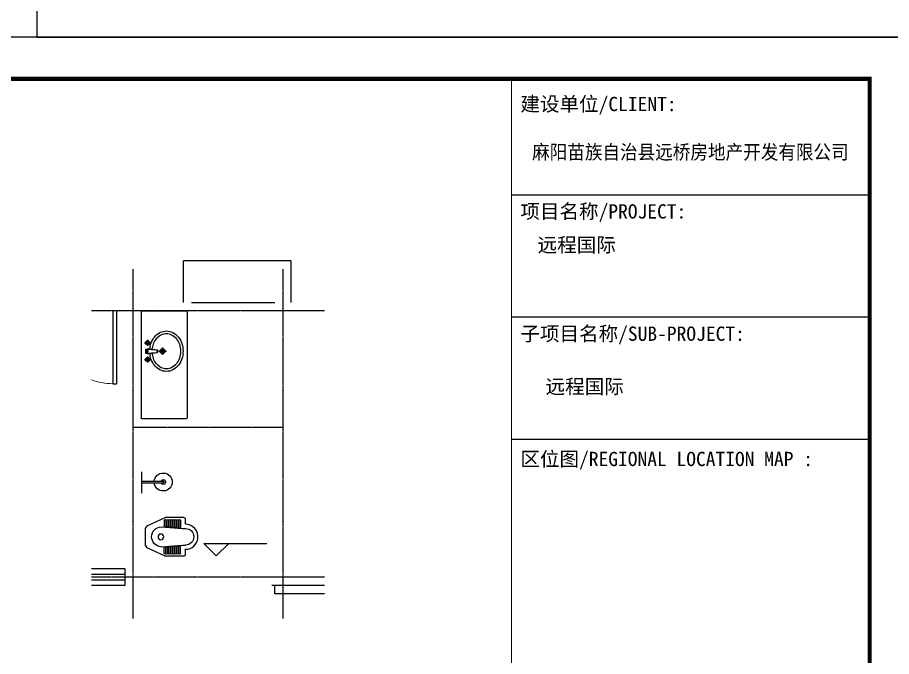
# Model space of a CAD drawing. Extents: x -737978 to 768813, y -372247 to 1140308.
# Drawn here: x 189893 to 200387, y -246350 to -238672 of the extents above; entities that cross this region are included whole.
import ezdxf

# ---------------------------------------------------------------- set-up
doc = ezdxf.new("R2010")
doc.units = 0
doc.header["$LTSCALE"] = 10
doc.header["$MEASUREMENT"] = 0
doc.linetypes.add('DASH', pattern=[0.35, 0.25, -0.1])
doc.linetypes.add('DOTE', pattern=[2.42, 2, -0.2, 0.02, -0.2])
doc.layers.get('0').update_dxf_attribs({"linetype": 'CONTINUOUS'})
for name, color, linetype in [('A-FLOR-OTHER1-ON', 253, 'CONTINUOUS'), ('A-FLOR-SPCL', 223, 'CONTINUOUS'), ('DIM_ELEV', 3, 'CONTINUOUS'), ('DOTE', 1, 'DOTE'), ('J-FURN-厨卫', 253, 'CONTINUOUS'), ('PUB_TITLE', 4, 'CONTINUOUS'), ('WINDOW', 4, 'CONTINUOUS')]:
    doc.layers.add(name, color=color, linetype=linetype)
doc.styles.add('-宋体', font='', dxfattribs={"width": 0.8})
doc.styles.get('-宋体').set_extended_font_data('SimSun')

# ---------------------------------------------------------------- blocks, each defined once
blk = doc.blocks.new('TQ1')
at = {"layer": 'PUB_TITLE'}
for p, q in [((-49855, -380355), (-43855, -380355)), ((-49855, -382405), (-43855, -382405))]:
    blk.add_line(p, q, dxfattribs=at)
at = {"layer": 'PUB_TITLE', "const_width": 20}
for points in [[(-49855, -378414), (-49855, -418455)], [(-49855, -384455), (-43855, -384455)]]:
    blk.add_lwpolyline(points, dxfattribs=at)
at = {"layer": 'PUB_TITLE', "style": '-宋体'}
for s, p in [('建设单位/CLIENT:', (-49705, -378955)), ('项目名称/PROJECT:', (-49705, -380755)), ('远程国际', (-49417, -381317)), ('子项目名称/SUB-PROJECT:', (-49705, -382805)), ('远程国际', (-49283, -383691)), ('区位图/REGIONAL LOCATION MAP :', (-49705, -384905))]:
    blk.add_text(s, height=240, dxfattribs=at).set_placement(p)
at = {"layer": 'PUB_TITLE', "style": '-宋体', "width": 0.9}
blk.add_text('麻阳苗族自治县远桥房地产开发有限公司', height=240, dxfattribs=at).set_placement((-49509, -379761))
blk = doc.blocks.new('$plan$00002939')
at = {"layer": 'J-FURN-厨卫'}
blk.add_line((-10, 0), (10, 0), dxfattribs=at)
for points in [[(-124, 0), (133, 0)], [(-10, 0), (-10, -263)], [(10, 0), (10, -263)]]:
    blk.add_lwpolyline(points, dxfattribs=at)
for centre, radius, start, end in [((0, -262), 108, 95.306, 84.694), ((0, -262), 28.3, 110.6725, 69.3275), ((0, -260), 10.5, 197.2381, 342.7619)]:
    blk.add_arc(centre, radius, start, end, dxfattribs=at)
blk = doc.blocks.new('A$C4EF24E33')
at = {"layer": 'J-FURN-厨卫'}
for p, q in [((209, 428), (209, 343)), ((229, 428), (229, 343)), ((234, 428), (234, 345)), ((254, 428), (254, 345)), ((259, 428), (259, 347)), ((279, 428), (279, 347)), ((284, 428), (284, 349)), ((304, 428), (304, 349)), ((309, 428), (309, 351)), ((329, 428), (329, 351)), ((334, 428), (334, 353)), ((354, 428), (354, 353)), ((359, 428), (359, 355)), ((379, 428), (379, 355)), ((384, 428), (384, 357)), ((404, 428), (404, 357)), ((184, 330), (147, 330)), ((441, 350), (184, 330)), ((184, 130), (147, 130)), ((441, 110), (184, 130)), ((209, 32), (209, 117)), ((229, 32), (229, 117)), ((234, 32), (234, 115)), ((254, 32), (254, 115)), ((259, 32), (259, 113)), ((279, 32), (279, 113)), ((284, 32), (284, 111)), ((304, 32), (304, 111)), ((309, 32), (309, 109)), ((329, 32), (329, 109)), ((334, 32), (334, 107)), ((354, 32), (354, 107)), ((359, 32), (359, 105)), ((379, 32), (379, 105)), ((384, 32), (384, 103)), ((404, 32), (404, 103))]:
    blk.add_line(p, q, dxfattribs=at)
blk.add_lwpolyline([(147, 380), (147, 440, -0.414214), (167, 460), (387, 460, -0.108031), (395, 458), (605, 362, -0.293069), (634, 317), (634, 143, -0.293069), (605, 98), (395, 2, -0.108031), (387, 0), (167, 0, -0.414214), (147, 20), (147, 80, -0.370477), (0, 212, -0.440428)], format="xyb", close=True, dxfattribs=at)
blk.add_circle((444, 229), 33.9, dxfattribs=at)
for centre, radius, start, end in [((219, 428), 10, 360, 180), ((244, 428), 10, 360, 180), ((269, 428), 10, 360, 180), ((294, 428), 10, 360, 180), ((319, 428), 10, 360, 180), ((344, 428), 10, 360, 180), ((369, 428), 10, 360, 180), ((394, 428), 10, 360, 180), ((149, 230), 100, 90.7749, 269.225), ((219, 343), 10, 180, 360), ((244, 345), 10, 180, 360), ((269, 347), 10, 180, 360), ((294, 349), 10, 180, 360), ((319, 351), 10, 180, 360), ((344, 353), 10, 180, 360), ((369, 355), 10, 180, 360), ((394, 357), 10, 180, 360), ((435, 231), 120, 359.7121, 87.2241), ((435, 229), 120, 272.7759, 0.2878), ((219, 117), 10, 360, 180), ((244, 115), 10, 360, 180), ((269, 113), 10, 360, 180), ((294, 111), 10, 360, 180), ((319, 109), 10, 360, 180), ((344, 107), 10, 360, 180), ((369, 105), 10, 360, 180), ((394, 103), 10, 360, 180), ((219, 32), 10, 180, 360), ((244, 32), 10, 180, 360), ((269, 32), 10, 180, 360), ((294, 32), 10, 180, 360), ((319, 32), 10, 180, 360), ((344, 32), 10, 180, 360), ((369, 32), 10, 180, 360), ((394, 32), 10, 180, 360)]:
    blk.add_arc(centre, radius, start, end, dxfattribs=at)
blk = doc.blocks.new('HX')
at = {"layer": 'J-FURN-厨卫'}
for p, q in [((-99418, 134482), (-99345, 134482)), ((-99382, 134518), (-99382, 134445)), ((-99408, 134407), (-99369, 134413)), ((-99408, 134407), (-99408, 134357)), ((-99408, 134407), (-99262, 134398)), ((-99408, 134357), (-99262, 134365)), ((-99408, 134357), (-99369, 134350)), ((-99389, 134406), (-99389, 134358)), ((-99369, 134413), (-99262, 134398)), ((-99369, 134350), (-99262, 134365)), ((-99272, 134399), (-99272, 134365)), ((-99262, 134398), (-99262, 134365)), ((-99246, 134382), (-99156, 134382)), ((-99201, 134427), (-99201, 134337)), ((-99418, 134282), (-99345, 134282)), ((-99382, 134318), (-99382, 134245))]:
    blk.add_line(p, q, dxfattribs=at)
for points in [[(-99354, 134411, -0.055034), (-99341, 134475, -0.088849), (-99300, 134551, -0.104988), (-99233, 134606, -0.12017), (-99156, 134625, -0.12017), (-99079, 134606, -0.104988), (-99012, 134551, -0.088849), (-98971, 134475, -0.080052), (-98956, 134382, -0.080052)], [(-99325, 134407, -0.056066), (-99312, 134465, -0.088849), (-99276, 134532, -0.104988), (-99219, 134579, -0.12017), (-99156, 134595, -0.12017), (-99093, 134579, -0.104988), (-99036, 134532, -0.088849), (-98999, 134465, -0.080052), (-98986, 134382, -0.080052)], [(-98956, 134382, -0.080052), (-98971, 134289, -0.088849), (-99012, 134213, -0.104988), (-99079, 134158, -0.12017), (-99156, 134139, -0.12017), (-99233, 134158, -0.104988), (-99300, 134213, -0.088849), (-99341, 134289, -0.055034), (-99354, 134352, -0.080052)], [(-98986, 134382, -0.080052), (-98999, 134298, -0.088849), (-99036, 134231, -0.104988), (-99093, 134184, -0.12017), (-99156, 134169, -0.12017), (-99219, 134184, -0.104988), (-99276, 134231, -0.088849), (-99312, 134298, -0.056066), (-99325, 134356, -0.080052)]]:
    blk.add_lwpolyline(points, format="xyb", dxfattribs=at)
for centre, radius in [((-99382, 134482), 25), ((-99382, 134482), 15), ((-99201, 134382), 30), ((-99201, 134382), 20), ((-99382, 134282), 25), ((-99382, 134282), 15)]:
    blk.add_circle(centre, radius, dxfattribs=at)
for centre, start, end in [((-99381, 134383), 350.5252, 189.4748), ((-99381, 134381), 170.5252, 9.4748)]:
    blk.add_arc(centre, 7.19, start, end, dxfattribs=at)

msp = doc.modelspace()

# ---------------------------------------------------------------- linework, layer by layer
at = {"extrusion": (0, 0, -1)}
for p, q in [((191081.3, -242195.1), (191036.3, -242195.1)), ((191036.3, -242195.1), (191036.3, -243072.6)), ((191081.3, -242195.1), (191081.3, -243072.6)), ((191036.3, -243072.6), (191081.3, -243072.6))]:
    msp.add_line(p, q, dxfattribs=at)
for p, q in [((191181.3, -245295.1), (190781.3, -245295.1)), ((191181.3, -245295.1), (191181.3, -245495.1)), ((190781.3, -245361.7), (191181.3, -245361.7)), ((190781.3, -245428.4), (191181.3, -245428.4)), ((191181.3, -245495.1), (190781.3, -245495.1))]:
    msp.add_line(p, q)
at = {"color": 1, "linetype": 'DASH', "ltscale": 0.5}
msp.add_lwpolyline([(193181.3, -242095.1), (193181.3, -241595.1), (191881.3, -241595.1), (191881.3, -242095.1)], dxfattribs=at)
at = {"lineweight": 13, "extrusion": (0, 0, -1)}
msp.add_arc((-191058.8, -242195.1), 877.5, 271.46928, 288.43565, dxfattribs=at)
at = {"layer": 'A-FLOR-OTHER1-ON'}
for points in [[(193581.3, -245495.1), (192948.7, -245495.1)], [(192981.3, -245595.1), (192981.3, -245495.1)], [(193581.3, -245595.1), (193081.3, -245595.1), (192981.3, -245595.1)]]:
    msp.add_lwpolyline(points, dxfattribs=at)
at = {"layer": 'DIM_ELEV'}
for p, q in [((192279.5, -245141.2), (192129.5, -244991.2)), ((192129.5, -244991.2), (192889, -244991.2)), ((192279.5, -245141.2), (192429.5, -244991.2))]:
    msp.add_line(p, q, dxfattribs=at)
at = {"layer": 'DOTE'}
for p, q in [((191281.3, -245895.1), (191281.3, -241695.1)), ((193081.3, -245895.1), (193081.3, -241695.1)), ((193581.3, -242195.1), (190781.3, -242195.1)), ((193581.3, -245395.1), (190781.3, -245395.1))]:
    msp.add_line(p, q, dxfattribs=at)
msp.add_lwpolyline([(191281.3, -243594.9), (193081.3, -243594.9)], dxfattribs=at)
at = {"layer": 'J-FURN-厨卫'}
msp.add_lwpolyline([(191381.3, -242195.1), (191911.3, -242195.1, -0.4142136), (191931.3, -242215.1), (191931.3, -243475.1, -0.4142136), (191911.3, -243495.1), (191381.3, -243495.1)], format="xyb", close=True, dxfattribs=at)
at = {"layer": 'PUB_TITLE'}
for points in [[(190124.9, -238909.7), (263674.9, -238909.7), (263674.9, -209209.7), (190124.9, -209209.7)], [(137574.9, -268609.7), (200624.9, -268609.7), (200624.9, -238909.7), (137574.9, -238909.7)]]:
    msp.add_lwpolyline(points, close=True, dxfattribs=at)
at = {"layer": 'PUB_TITLE', "const_width": 50}
msp.add_lwpolyline([(138824.9, -268109.7), (200124.9, -268109.7), (200124.9, -239409.7), (138824.9, -239409.7)], close=True, dxfattribs=at)
at = {"layer": 'WINDOW'}
msp.add_lwpolyline([(191981.3, -242095.1), (192981.3, -242095.1)], dxfattribs=at)

# ---------------------------------------------------------------- block references
at = {"xscale": 0.716753740501642, "yscale": 0.716753740501642, "zscale": 0.716753740501642}
msp.add_blockref('TQ1', (231557.9, 31819.6), dxfattribs=at)
at = {"layer": 'A-FLOR-SPCL'}
msp.add_blockref('HX', (290837.1, -377064), dxfattribs=at)
at = {"layer": 'J-FURN-厨卫', "extrusion": (0, 0, -1), "zscale": -1, "rotation": 270}
msp.add_blockref('$plan$00002939', (-191381.3, -244253.4), dxfattribs=at)
at = {"layer": 'J-FURN-厨卫', "extrusion": (0, 0, -1), "zscale": -1}
msp.add_blockref('A$C4EF24E33', (-192059.1, -245141.8), dxfattribs=at)

doc.saveas('drawing.dxf')
